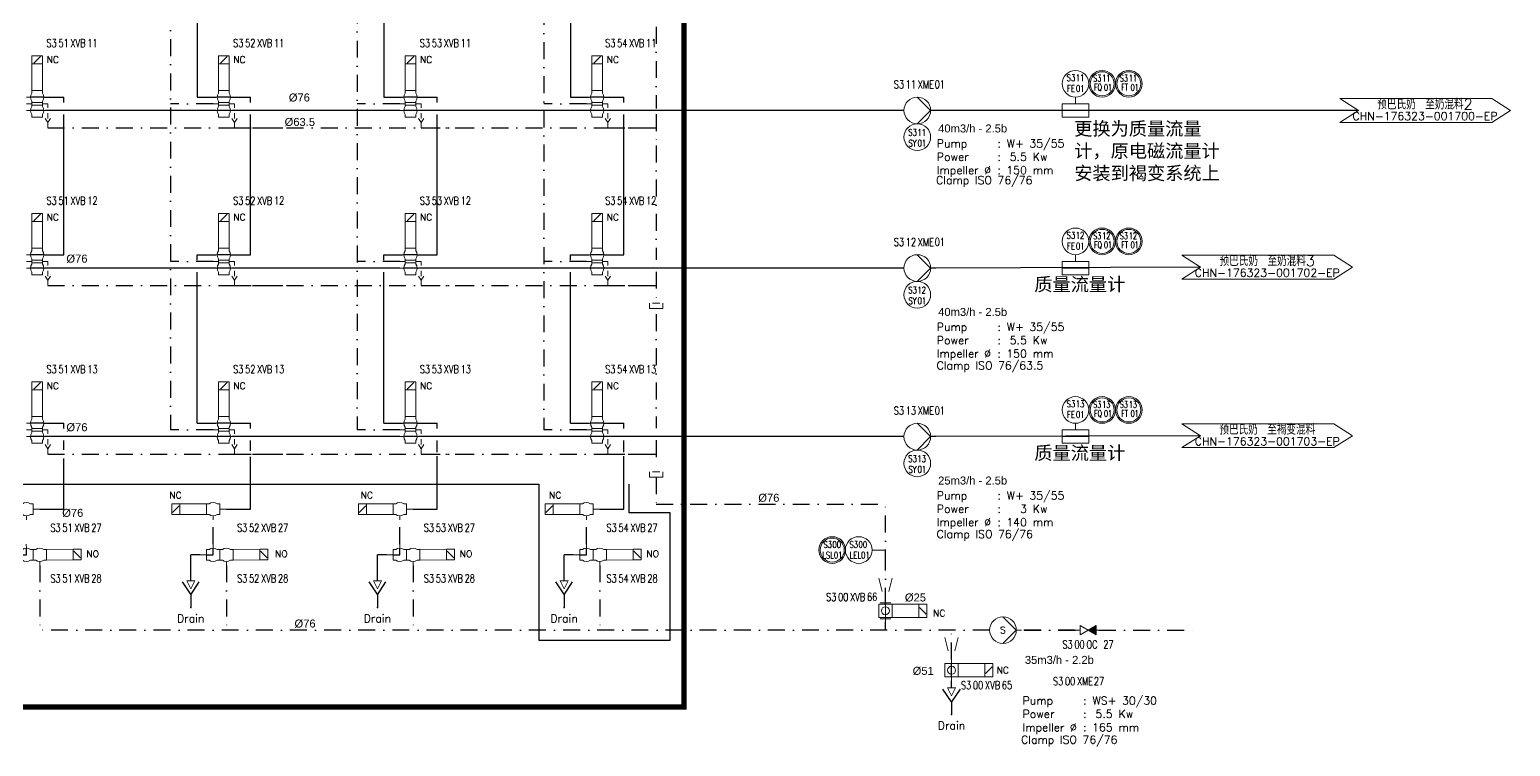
# Model space of a CAD drawing. Header units: inches. Extents: x 10881 to 11901, y 25114 to 26007.
# Drawn here: x 11341 to 11896, y 25114 to 25383 of the extents above; entities that cross this region are included whole.
import ezdxf
from ezdxf.enums import TextEntityAlignment as Align

# ---------------------------------------------------------------- set-up
doc = ezdxf.new("R2010")
doc.units = ezdxf.units.IN
doc.header["$MEASUREMENT"] = 0
doc.linetypes.add('ACAD_ISO02W100', pattern=[15, 12, -3])
doc.linetypes.add('DASHDOT2', pattern=[12.7, 6.35, -3.175, 0, -3.175])
for name, color, linetype, lineweight in [('15 Pipe Drain', 32, 'Continuous', 30), ('19 Pipe Process', 30, 'Continuous', 30), ('31 Equipment', 7, 'Continuous', 9), ('33 Instruments Labels', 7, 'Continuous', 9), ('43 TXT Chinese', 7, 'Continuous', 9), ('61 Revision Cloud', 1, 'Continuous', 9)]:
    doc.layers.add(name, color=color, linetype=linetype, lineweight=lineweight)
for name, color, linetype in [('DIAMETRE', 7, 'Continuous'), ('MATERIEL-DIVERS', 7, 'Continuous'), ('PHASE I', 8, 'Continuous'), ('POMPES', 7, 'Continuous'), ('POMPES-PROCESS', 7, 'Continuous'), ('REPERES', 7, 'Continuous'), ('techn-data', 7, 'Continuous'), ('TEXTES', 7, 'Continuous'), ('TUYAUTERIE-NEP', 4, 'DASHDOT2'), ('TUYAUTERIE-PROCESS', 30, 'Continuous'), ('TXT_FR', 7, 'Continuous'), ('VANNES', 7, 'Continuous')]:
    doc.layers.add(name, color=color, linetype=linetype)
doc.layers.get('REPERES').off()
doc.styles.add('ROMANS', font='ROMANS.SHX')
doc.styles.add('ROMANT', font='romant')
doc.styles.get("Standard").update_dxf_attribs({"font": 'arial.ttf'})
doc.styles.add('USER1', font='TXT.SHX', dxfattribs={"bigfont": 'gbcbig.shx'})

# ---------------------------------------------------------------- blocks, each defined once
blk = doc.blocks.new('APV-PMP-GEN-CENTRI-1')
at = {"layer": '31 Equipment', "ltscale": 38}
for p, q in [((-5, 0), (-7, 0)), ((5, 0), (0, 5)), ((5, 0), (0, -5)), ((5, 0), (7, 0))]:
    blk.add_line(p, q, dxfattribs=at)
blk.add_circle((0, 0), 5, dxfattribs=at)
at = {"layer": '31 Equipment', "style": 'ROMANT', "flags": 8}
blk.add_attdef('I', text='', height=2.5, dxfattribs=at).set_placement((0, 0), align=Align.MIDDLE)
blk = doc.blocks.new('APV-FCE-NRV-GEN-1')
at = {"layer": '31 Equipment'}
h = blk.add_hatch(dxfattribs=at)
h.set_pattern_fill('ANSI31', color=256, scale=0.01, style=0)
h.set_pattern_definition([(45, (0, 0), (-0.02245064, 0.02245064), [])])
h.paths.add_polyline_path([(3, 1.75), (3, -1.75), (0, 0)])
at = {"layer": '31 Equipment', "linetype": 'ACAD_ISO02W100', "ltscale": 38}
for p, q in [((-3, 0), (-5, 0)), ((0, 0), (-3, 1.75)), ((-3, 1.75), (-3, -1.75)), ((0, 0), (-3, -1.75)), ((0, 0), (3, 1.75)), ((0, 0), (3, -1.75)), ((3, 1.75), (3, -1.75)), ((3, 0), (5, 0))]:
    blk.add_line(p, q, dxfattribs=at)
blk = doc.blocks.new('APV-VLV-DSEAT-SDE44-3')
at = {"layer": '31 Equipment', "ltscale": 38}
for p, q in [((1.25, 20.25), (-1.25, 17.75)), ((-2, 7.5), (-2, 6.5)), ((2, 7.5), (2, 6.5)), ((-2.5, 5), (-4, 5)), ((-2, 2.5), (-4, 2.5)), ((-2.5, 0), (-4, 0)), ((2, 2.5), (4, 2.5)), ((2.5, 5), (4, 5)), ((2.5, 0), (4, 0)), ((4, 2.5), (4, 1)), ((-2, -2.5), (-2, -1.5)), ((2, -2.5), (2, -1.5)), ((4, -4.5), (3, -3)), ((4, -1), (4, -3)), ((5, -3), (4, -4.5)), ((4, -4.5), (4, -6.5))]:
    blk.add_line(p, q, dxfattribs=at)
at = {"layer": '31 Equipment', "lineweight": 30}
for p, q in [((2.5, 5), (-2.5, 5)), ((2.5, 0), (-2.5, 0))]:
    blk.add_line(p, q, dxfattribs=at)
at = {"layer": '31 Equipment'}
for p, q in [((-2, 3), (-2, 3.5)), ((-2, 1.5), (-2, 2.5)), ((2, 3), (2, 3.5)), ((2, 1.5), (2, 2.5)), ((-2, -2.5), (2, -2.5))]:
    blk.add_line(p, q, dxfattribs=at)
at = {"layer": '31 Equipment', "ltscale": 38}
for points in [[(-2, 17.5), (2, 17.5), (2, 20.5), (-2, 20.5)], [(-2, 7.5), (2, 7.5), (2, 17.5), (-2, 17.5)], [(-2, 3), (2, 3), (2, 2), (-2, 2)]]:
    blk.add_lwpolyline(points, close=True, dxfattribs=at)
for centre, start, end in [((0, 5), 143.1301, 216.8699), ((0, 5), 323.1301, 36.8699), ((0, 0), 143.1301, 216.8699), ((0, 0), 323.1301, 36.8699)]:
    blk.add_arc(centre, 2.5, start, end, dxfattribs=at)
blk = doc.blocks.new('APV-PMP-GEN-CENTR-1')
at = {"layer": '31 Equipment', "ltscale": 38}
for p, q in [((-5, 0), (-7, 0)), ((5, 0), (0, 5)), ((5, 0), (0, -5)), ((5, 0), (7, 0))]:
    blk.add_line(p, q, dxfattribs=at)
blk.add_circle((0, 0), 5, dxfattribs=at)
blk = doc.blocks.new('APV-INS-M-L-SY')
at = {"layer": '31 Equipment', "color": 7}
blk.add_circle((0, 0), 5, dxfattribs=at)
blk = doc.blocks.new('APV-SIGN-ARW-FLOW-1')
at = {"layer": '31 Equipment'}
for p, q in [((-1.5, -1.5), (-1.5, 1.5)), ((-1.5, 1.5), (1.5, 0)), ((1.5, 0), (-1.5, -1.5))]:
    blk.add_line(p, q, dxfattribs=at)
blk = doc.blocks.new('EGOUT')
at = {"color": 7}
for p, q in [((-3.2, 9.61), (0, 4.81)), ((0, 4.81), (3.2, 9.61)), ((0, 4.81), (0, 0))]:
    blk.add_line(p, q, dxfattribs=at)
at = {"color": 7, "extrusion": (0, -1, 0)}
blk.add_point((0, 0), dxfattribs=at)
at = {"layer": 'POMPES-PROCESS', "style": 'ROMANS'}
blk.add_attdef('EGOUT', text='', height=3, dxfattribs=at).set_placement((0, -4), align=Align.MIDDLE)
blk = doc.blocks.new('APV-FCE-GEN-REDCON-1')
at = {"layer": '31 Equipment', "color": 7}
for p, q in [((-2.5, 2.5), (2.5, 1.25)), ((2.5, 1.25), (2.5, 1.25)), ((2.5, -1.25), (-2.5, -2.5))]:
    blk.add_line(p, q, dxfattribs=at)
blk = doc.blocks.new('TEXT-PUMP_caract_ANGLAIS')
at = {"layer": 'techn-data', "style": 'ROMANS'}
for s, p in [('Pump', (-22, 9)), ('Power', (-22, 4)), ('Kw', (14, 4)), ('Impeller %%C', (-22, -1)), ('mm', (14, -1))]:
    blk.add_text(s, height=3, dxfattribs=at).set_placement(p)
for p in [(2, 9), (2, 4), (2, -1)]:
    blk.add_text(':', height=3, dxfattribs=at).set_placement(p, align=Align.RIGHT)
blk.add_attdef('Type', (4.23, 9), '', height=3, dxfattribs=at)
for tag, p in [('Pui', (11.76, 4)), ('Dia', (11.76, -1))]:
    blk.add_attdef(tag, text='', height=3, dxfattribs=at).set_placement(p, align=Align.RIGHT)
blk = doc.blocks.new('APV-FTG-CONX-SCREWED-1')
at = {"layer": '31 Equipment'}
for p, q in [((0, 2.5), (2, 2.5)), ((0, 1.33), (0, -1.33)), ((2, 2.5), (2, -2.5)), ((0, -1.33), (0, -1.33)), ((2, -2.5), (0, -2.5))]:
    blk.add_line(p, q, dxfattribs=at)
blk = doc.blocks.new('APV-INS-F-L-LS')
at = {"layer": '31 Equipment'}
for radius in [5, 4.5]:
    blk.add_circle((0, 0), radius, dxfattribs=at)
at = {"layer": '33 Instruments Labels', "style": 'ROMANS', "width": 0.8}
blk.add_attdef('LS?', text='', height=3, dxfattribs=at).set_placement((0, 0), align=Align.MIDDLE)
blk = doc.blocks.new('APV-VLV-SSEAT-SW43-41')
at = {"layer": '31 Equipment', "ltscale": 38}
for p, q in [((1.25, 20.25), (-1.25, 17.75)), ((-2, 7.5), (-2, 6.5)), ((2, 7.5), (2, 6.5)), ((-2.5, 0), (-4, 0)), ((-2, 2.5), (-2, 3.5)), ((-2, 2.5), (2, 2.5)), ((-2, 2.5), (-2, 1.5)), ((2, 2.5), (2, 3.5)), ((2, 2.5), (2, 1.5)), ((2.5, 5), (4, 5)), ((-2, -1.5), (-2, -2.5)), ((-2, -2.5), (2, -2.5)), ((0, -2.5), (0, -5)), ((2, -1.5), (2, -2.5))]:
    blk.add_line(p, q, dxfattribs=at)
at = {"layer": '31 Equipment', "lineweight": 30}
for p, q in [((0, 0), (-2.5, 0)), ((0, -2.5), (0, 0))]:
    blk.add_line(p, q, dxfattribs=at)
at = {"layer": '31 Equipment', "ltscale": 38}
for points in [[(-2, 17.5), (2, 17.5), (2, 20.5), (-2, 20.5)], [(-2, 7.5), (2, 7.5), (2, 17.5), (-2, 17.5)]]:
    blk.add_lwpolyline(points, close=True, dxfattribs=at)
for centre, start, end in [((0, 5), 143.1301, 216.8699), ((0, 5), 323.1301, 36.8699), ((0, 0), 143.1301, 216.8699), ((0, 0), 323.1301, 36.8699)]:
    blk.add_arc(centre, 2.5, start, end, dxfattribs=at)
blk = doc.blocks.new('APV-VLV-SSEAT-SW41-3')
at = {"layer": '31 Equipment', "ltscale": 38}
for p, q in [((1.25, 15.25), (-1.25, 12.75)), ((-2, 2.5), (-2, 1.5)), ((2, 2.5), (2, 1.5)), ((2.5, 0), (4, 0)), ((-2, -2.5), (-2, -1.5)), ((2, -2.5), (-2, -2.5)), ((-2, -2.5), (2, -2.5)), ((0, -2.5), (0, -5)), ((2, -2.5), (2, -1.5))]:
    blk.add_line(p, q, dxfattribs=at)
for points in [[(-2, 12.5), (2, 12.5), (2, 15.5), (-2, 15.5)], [(-2, 2.5), (2, 2.5), (2, 12.5), (-2, 12.5)]]:
    blk.add_lwpolyline(points, close=True, dxfattribs=at)
for start, end in [(143.1301, 216.8699), (323.1301, 36.8699)]:
    blk.add_arc((0, 0), 2.5, start, end, dxfattribs=at)
blk = doc.blocks.new('APV-SIGN-ARW-DWG-1')
at = {"layer": '31 Equipment'}
for p, q in [((-32, 4.49), (25, 4.49)), ((-32, 4.49), (-25, 0)), ((-25, 0), (-32, -4.49)), ((25, 4.49), (32, 0)), ((32, 0), (25, -4.49)), ((-32, -4.49), (25, -4.49))]:
    blk.add_line(p, q, dxfattribs=at)
at = {"layer": '31 Equipment', "style": 'ROMANS', "width": 0.8}
for tag, p in [('TEXT1', (0, 0.37)), ('TEXT2', (0, -3.63))]:
    blk.add_attdef(tag, text='', height=3, dxfattribs=at).set_placement(p, align=Align.CENTER)
blk = doc.blocks.new('REPNORM1')
at = {"layer": 'TEXTES', "style": 'ROMANS', "width": 0.75}
for tag, p in [('ZONE', (-9.75, -1.25)), ('SOUSZONE', (-5.25, -1.25)), ('ELEMENT', (-0.75, -1.25)), ('NUM', (5.59, -1.22))]:
    blk.add_attdef(tag, p, '', height=3, dxfattribs=at)
blk = doc.blocks.new('REPINS')
at = {"layer": 'TEXTES', "style": 'ROMANS', "width": 0.75}
for tag, p in [('ZONE', (-3.3, 1)), ('SOUSZONE', (0.1, 1)), ('NUM', (0.2, -3))]:
    blk.add_attdef(tag, p, '', height=2.5, dxfattribs=at)
blk.add_attdef('ELEMENT', text='', height=2.5, dxfattribs=at).set_placement((-0.2, -3), align=Align.RIGHT)
blk = doc.blocks.new('APV-INS-M-L-FE')
at = {"layer": '31 Equipment', "color": 7}
for p, q in [((0, -5), (0, -7.5)), ((-5, -7.5), (-5, -7.5)), ((-5, -7.5), (-5, -12.5)), ((5, -7.5), (-5, -7.5)), ((-5, -10), (5, -10)), ((5, -12.5), (5, -7.5)), ((-5, -12.5), (5, -12.5))]:
    blk.add_line(p, q, dxfattribs=at)
blk.add_circle((0, 0), 5, dxfattribs=at)
at = {"layer": '33 Instruments Labels', "style": 'ROMANS', "width": 0.8, "flags": 8}
blk.add_attdef('FE', text='', height=3, dxfattribs=at).set_placement((0, 0), align=Align.MIDDLE)
blk = doc.blocks.new('APV-INS-F-L-FQ')
at = {"layer": '31 Equipment'}
for radius in [5, 4.5]:
    blk.add_circle((0, 0), radius, dxfattribs=at)
blk = doc.blocks.new('APV-INS-F-L-FT')
at = {"layer": '31 Equipment'}
for radius in [5, 4.5]:
    blk.add_circle((0, 0), radius, dxfattribs=at)
blk = doc.blocks.new('REPINS2')
at = {"layer": 'TEXTES', "style": 'ROMANS', "width": 0.7}
for tag, p in [('ZONE', (-3.35, 0.8)), ('SOUSZONE', (0.05, 0.8)), ('NUM', (0.7, -2.6))]:
    blk.add_attdef(tag, p, '', height=2.5, dxfattribs=at)
blk.add_attdef('ELEMENT', text='', height=2.5, dxfattribs=at).set_placement((-1.56, -2.59), align=Align.CENTER)
blk = doc.blocks.new('APV-INS-M-L-LE1')
at = {"layer": '31 Equipment', "color": 7}
blk.add_line((0, -5), (0, -10), dxfattribs=at)
blk.add_circle((0, 0), 5, dxfattribs=at)
blk = doc.blocks.new('APV-VLV-BFLY-SV-4')
at = {"layer": '31 Equipment', "ltscale": 38}
for p, q in [((1.25, 15.25), (-1.25, 12.75)), ((2.5, 2.5), (-2.5, 2.5)), ((-2.5, 2.5), (-2.5, -2.5)), ((2.5, -2.5), (2.5, 2.5)), ((-2.5, -2.5), (2.5, -2.5))]:
    blk.add_line(p, q, dxfattribs=at)
at = {"layer": '31 Equipment'}
for p, q in [((-4, 0), (-2.5, 0)), ((2.5, 0), (4, 0))]:
    blk.add_line(p, q, dxfattribs=at)
at = {"layer": '31 Equipment', "lineweight": 30}
blk.add_line((-2.5, 0), (2.5, 0), dxfattribs=at)
at = {"layer": '31 Equipment', "ltscale": 38}
for points in [[(-2.5, 12.5), (2.5, 12.5), (2.5, 15.5), (-2.5, 15.5)], [(-2.5, 2.5), (2.5, 2.5), (2.5, 12.5), (-2.5, 12.5)]]:
    blk.add_lwpolyline(points, close=True, dxfattribs=at)
blk.add_circle((0, 0), 1.5, dxfattribs=at)
blk = doc.blocks.new('A$C2A027CBA')
at = {"layer": '31 Equipment', "ltscale": 38}
for p, q in [((0, 6.5), (0, 1.5)), ((5, 6.5), (0, 6.5)), ((2.5, 1.5), (2.5, 8)), ((5, 1.5), (5, 6.5)), ((0, 1.5), (5, 1.5)), ((2.5, 1.5), (2.5, 0)), ((17.75, 2.75), (15.25, 5.25))]:
    blk.add_line(p, q, dxfattribs=at)
at = {"layer": '31 Equipment'}
for p, q in [((4.5, 7), (0.5, 7)), ((0.5, 1), (4.5, 1))]:
    blk.add_line(p, q, dxfattribs=at)
at = {"layer": '31 Equipment', "ltscale": 38}
for points in [[(5, 6.5), (5, 1.5), (15, 1.5), (15, 6.5)], [(15, 6.5), (15, 1.5), (18, 1.5), (18, 6.5)]]:
    blk.add_lwpolyline(points, close=True, dxfattribs=at)
blk.add_circle((2.5, 4), 1.5, dxfattribs=at)

msp = doc.modelspace()

# ---------------------------------------------------------------- linework, layer by layer
at = {"layer": '15 Pipe Drain'}
for p, q in [((11404.49, 25186.26), (11401.13, 25186.25)), ((11401.13, 25176.45), (11401.13, 25186.25)), ((11474.49, 25186.26), (11471.13, 25186.25)), ((11471.13, 25176.45), (11471.13, 25186.25)), ((11544.49, 25186.26), (11541.13, 25186.25)), ((11541.13, 25176.45), (11541.13, 25186.25)), ((11686.39, 25136.31), (11686.39, 25138.95))]:
    msp.add_line(p, q, dxfattribs=at)
at = {"layer": '19 Pipe Process'}
for p, q in [((11344.49, 25203.26), (11353.49, 25203.26)), ((11414.49, 25203.26), (11423.49, 25203.26)), ((11484.49, 25203.26), (11493.49, 25203.26)), ((11554.49, 25203.26), (11563.49, 25203.26))]:
    msp.add_line(p, q, dxfattribs=at)
at = {"layer": '31 Equipment', "ltscale": 38}
msp.add_point((11661.6, 25181.8), dxfattribs=at)
at = {"layer": '61 Revision Cloud', "const_width": 2}
msp.add_lwpolyline([(11586.08, 25433.39), (11586.08, 25129.15), (11234.87, 25129.15), (11233.51, 25590.7), (11233.51, 25590.7)], dxfattribs=at)
at = {"layer": 'PHASE I'}
for points in [[(11192.43, 25212.72), (11531.6, 25212.72)], [(11531.6, 25212.72), (11531.6, 25154.26), (11580.89, 25154.26), (11580.89, 25201.89), (11565.53, 25201.89), (11565.53, 25212.72)]]:
    msp.add_lwpolyline(points, dxfattribs=at)
at = {"layer": 'TUYAUTERIE-NEP'}
for p, q in [((11533.49, 25659.94), (11533.49, 25232.99)), ((11463.49, 25647.68), (11463.49, 25232.99)), ((11393.49, 25635.42), (11393.49, 25232.99)), ((11575.65, 25409.66), (11575.65, 25353.47)), ((11409.49, 25355.24), (11393.49, 25355.24)), ((11479.49, 25355.24), (11463.49, 25355.24)), ((11549.49, 25355.24), (11533.49, 25355.24)), ((11347.49, 25346.24), (11575.65, 25346.24)), ((11417.49, 25346.24), (11435.65, 25346.24)), ((11487.49, 25346.24), (11505.65, 25346.24)), ((11557.49, 25346.24), (11575.65, 25346.24)), ((11575.65, 25351.36), (11575.65, 25339.55)), ((11575.65, 25339.61), (11575.65, 25296.8)), ((11409.49, 25296.18), (11393.49, 25296.18)), ((11479.49, 25296.18), (11463.49, 25296.18)), ((11549.49, 25296.18), (11533.49, 25296.18)), ((11575.65, 25292.3), (11575.65, 25280.48)), ((11347.49, 25287.18), (11575.65, 25287.18)), ((11417.49, 25287.18), (11435.65, 25287.18)), ((11487.49, 25287.18), (11505.65, 25287.18)), ((11557.49, 25287.18), (11575.65, 25287.18)), ((11575.65, 25276.42), (11575.65, 25233.62)), ((11409.49, 25232.99), (11393.49, 25232.99)), ((11479.49, 25232.99), (11463.49, 25232.99)), ((11549.49, 25232.99), (11533.49, 25232.99)), ((11347.49, 25223.99), (11575.65, 25223.99)), ((11417.49, 25223.99), (11435.65, 25223.99)), ((11487.49, 25223.99), (11505.65, 25223.99)), ((11557.49, 25223.99), (11575.65, 25223.99)), ((11575.65, 25229.12), (11575.65, 25217.3)), ((11575.65, 25215.3), (11575.65, 25205.2)), ((11575.65, 25205.2), (11661.6, 25205.2)), ((11661.6, 25181.8), (11661.6, 25205.2)), ((11409.49, 25190.26), (11409.49, 25199.26)), ((11479.49, 25190.26), (11479.49, 25199.26)), ((11549.49, 25190.26), (11549.49, 25199.26)), ((11344.49, 25182.26), (11344.49, 25157.99)), ((11414.49, 25182.26), (11414.49, 25157.99)), ((11484.49, 25182.26), (11484.49, 25157.99)), ((11554.49, 25182.26), (11554.49, 25157.99)), ((11661.6, 25167.51), (11661.6, 25181.8)), ((11700.69, 25157.99), (11344.49, 25157.99)), ((11661.6, 25157.99), (11661.6, 25161.26)), ((11686.39, 25146.95), (11686.39, 25157.99)), ((11732.69, 25157.99), (11712.69, 25157.99)), ((11713.69, 25157.99), (11734.69, 25157.99)), ((11741.69, 25157.99), (11777.5, 25157.99))]:
    msp.add_line(p, q, dxfattribs=at)
at = {"layer": 'TUYAUTERIE-PROCESS'}
for p, q in [((11403.49, 25410.43), (11403.49, 25357.74)), ((11473.49, 25410.43), (11473.49, 25357.74)), ((11543.49, 25410.43), (11543.49, 25357.74)), ((11345.99, 25357.74), (11353.49, 25357.74)), ((11353.49, 25355.74), (11353.49, 25357.74)), ((11403.49, 25357.74), (11410.49, 25357.74)), ((11415.99, 25357.74), (11423.49, 25357.74)), ((11423.49, 25355.74), (11423.49, 25357.74)), ((11473.49, 25357.74), (11480.49, 25357.74)), ((11485.99, 25357.74), (11493.49, 25357.74)), ((11493.49, 25355.74), (11493.49, 25357.74)), ((11543.49, 25357.74), (11550.49, 25357.74)), ((11555.99, 25357.74), (11563.49, 25357.74)), ((11563.49, 25355.74), (11563.49, 25357.74)), ((11410.49, 25352.74), (11346.49, 25352.74)), ((11479.49, 25352.74), (11416.49, 25352.74)), ((11668.56, 25352.74), (11486.49, 25352.74)), ((11838.94, 25352.74), (11678.56, 25352.74)), ((11838.94, 25352.74), (11678.56, 25352.74)), ((11353.49, 25298.68), (11353.49, 25351.23)), ((11423.49, 25298.68), (11423.49, 25351.23)), ((11493.49, 25298.68), (11493.49, 25351.23)), ((11563.49, 25298.68), (11563.49, 25351.23)), ((11345.99, 25298.68), (11353.49, 25298.68)), ((11403.49, 25298.68), (11410.49, 25298.68)), ((11403.49, 25296.68), (11403.49, 25298.68)), ((11415.99, 25298.68), (11423.49, 25298.68)), ((11473.49, 25298.68), (11480.49, 25298.68)), ((11473.49, 25296.68), (11473.49, 25298.68)), ((11485.99, 25298.68), (11493.49, 25298.68)), ((11543.49, 25298.68), (11550.49, 25298.68)), ((11543.49, 25296.68), (11543.49, 25298.68)), ((11555.99, 25298.68), (11563.49, 25298.68)), ((11410.49, 25293.68), (11346.49, 25293.68)), ((11403.49, 25235.49), (11403.49, 25292.17)), ((11479.49, 25293.68), (11416.49, 25293.68)), ((11473.49, 25235.49), (11473.49, 25292.17)), ((11668.56, 25293.68), (11486.49, 25293.68)), ((11543.49, 25235.49), (11543.49, 25292.17)), ((11779.8, 25294.04), (11678.56, 25293.68)), ((11345.99, 25235.49), (11353.49, 25235.49)), ((11353.49, 25233.49), (11353.49, 25235.49)), ((11403.49, 25235.49), (11410.49, 25235.49)), ((11415.99, 25235.49), (11423.49, 25235.49)), ((11423.49, 25233.49), (11423.49, 25235.49)), ((11473.49, 25235.49), (11480.49, 25235.49)), ((11485.99, 25235.49), (11493.49, 25235.49)), ((11493.49, 25233.49), (11493.49, 25235.49)), ((11543.49, 25235.49), (11550.49, 25235.49)), ((11555.99, 25235.49), (11563.49, 25235.49)), ((11563.49, 25233.49), (11563.49, 25235.49)), ((11410.49, 25230.49), (11346.49, 25230.49)), ((11479.49, 25230.49), (11416.49, 25230.49)), ((11668.56, 25230.49), (11486.49, 25230.49)), ((11779.8, 25230.86), (11678.56, 25230.49)), ((11353.49, 25225.55), (11353.49, 25228.99)), ((11423.49, 25225.15), (11423.49, 25228.99)), ((11493.49, 25224.72), (11493.49, 25228.99)), ((11563.49, 25224.72), (11563.49, 25228.99)), ((11353.49, 25203.26), (11353.49, 25222.36)), ((11423.49, 25203.26), (11423.49, 25222.87)), ((11493.49, 25203.26), (11493.49, 25223.13)), ((11563.49, 25203.26), (11563.49, 25223.15))]:
    msp.add_line(p, q, dxfattribs=at)

# ---------------------------------------------------------------- block references
at = {"xscale": -1, "rotation": 270}
msp.add_blockref('APV-VLV-BFLY-SV-4', (11686.39, 25142.95), dxfattribs=at)
at = {"layer": '19 Pipe Process'}
msp.add_blockref('A$C2A027CBA', (11659.1, 25161.26), dxfattribs=at)
at = {"layer": '31 Equipment', "xscale": -1, "rotation": 90}
for p in [(11661.6, 25175.02), (11686.39, 25152.71)]:
    msp.add_blockref('APV-FCE-GEN-REDCON-1', p, dxfattribs=at)
at = {"layer": '33 Instruments Labels'}
for name, p in [('APV-INS-M-L-FE', (11732.87, 25362.74)), ('APV-INS-F-L-FQ', (11742.87, 25362.74)), ('APV-INS-F-L-FT', (11752.87, 25362.74)), ('APV-INS-M-L-FE', (11732.87, 25303.68)), ('APV-INS-F-L-FQ', (11742.87, 25303.68)), ('APV-INS-F-L-FT', (11752.87, 25303.68)), ('APV-INS-M-L-FE', (11732.87, 25240.49)), ('APV-INS-F-L-FQ', (11742.87, 25240.49)), ('APV-INS-F-L-FT', (11752.87, 25240.49))]:
    msp.add_blockref(name, p, dxfattribs=at)
at = {"layer": '33 Instruments Labels', "rotation": 89.99999999999999}
msp.add_blockref('APV-INS-M-L-LE1', (11651.6, 25188.01), dxfattribs=at)
at = {"layer": 'MATERIEL-DIVERS'}
ref = msp.add_blockref('APV-SIGN-ARW-DWG-1', (11863.94, 25352.74), dxfattribs=at)
ref.add_attrib('TEXT1', '预巴氏奶 至奶混料2', dxfattribs={"layer": '31 Equipment', "height": 4, "style": 'USER1'}).set_placement((11863.94, 25353.11), align=Align.CENTER)
ref.add_attrib('TEXT2', 'CHN-176323-001700-EP', dxfattribs={"layer": '31 Equipment', "height": 3, "style": 'USER1'}).set_placement((11863.94, 25349.11), align=Align.CENTER)
ref = msp.add_blockref('APV-SIGN-ARW-DWG-1', (11804.8, 25294.04), dxfattribs=at)
ref.add_attrib('TEXT1', '预巴氏奶 至奶混料3', dxfattribs={"layer": '31 Equipment', "height": 4, "style": 'USER1'}).set_placement((11804.8, 25294.41), align=Align.CENTER)
ref.add_attrib('TEXT2', 'CHN-176323-001702-EP', dxfattribs={"layer": '31 Equipment', "height": 3, "style": 'USER1'}).set_placement((11804.8, 25290.41), align=Align.CENTER)
ref = msp.add_blockref('APV-SIGN-ARW-DWG-1', (11804.8, 25230.86), dxfattribs=at)
ref.add_attrib('TEXT1', '预巴氏奶 至褐变混料', dxfattribs={"layer": '31 Equipment', "height": 4, "style": 'USER1'}).set_placement((11804.8, 25231.23), align=Align.CENTER)
ref.add_attrib('TEXT2', 'CHN-176323-001703-EP', dxfattribs={"layer": '31 Equipment', "height": 3, "style": 'USER1'}).set_placement((11804.8, 25227.23), align=Align.CENTER)
for name, p in [('APV-INS-F-L-LS', (11641.67, 25188.01)), ('APV-FCE-NRV-GEN-1', (11737.69, 25157.99))]:
    msp.add_blockref(name, p, dxfattribs=at)
for p in [(11401.13, 25166.45), (11471.13, 25166.45), (11541.13, 25166.45)]:
    msp.add_blockref('EGOUT', p, dxfattribs=at).add_auto_attribs({'EGOUT': 'Drain'})
at = {"layer": 'MATERIEL-DIVERS', "rotation": 269.9999999999999}
for p in [(11401.13, 25174.95), (11471.13, 25174.95), (11541.13, 25174.95)]:
    msp.add_blockref('APV-SIGN-ARW-FLOW-1', p, dxfattribs=at)
at = {"layer": 'MATERIEL-DIVERS'}
ref = msp.add_blockref('EGOUT', (11686.39, 25126.31), dxfattribs=dict(at, xscale=-1))
ref.add_attrib('EGOUT', 'Drain', dxfattribs={"layer": 'POMPES-PROCESS', "height": 3, "style": 'ROMANS'}).set_placement((11686.39, 25122.31), align=Align.MIDDLE)
at = {"layer": 'MATERIEL-DIVERS', "xscale": -1, "rotation": 90}
msp.add_blockref('APV-SIGN-ARW-FLOW-1', (11686.39, 25134.81), dxfattribs=at)
at = {"layer": 'POMPES', "rotation": 0.000152039495457}
for p in [(11673.56, 25352.74), (11673.56, 25293.68), (11673.56, 25230.49)]:
    msp.add_blockref('APV-PMP-GEN-CENTR-1', p, dxfattribs=at)
at = {"layer": 'POMPES-PROCESS'}
msp.add_blockref('APV-PMP-GEN-CENTRI-1', (11705.69, 25157.99), dxfattribs=at).add_auto_attribs({'I': 'S'})
at = {"layer": 'REPERES'}
for name, p, values in [('REPNORM1', (11356.77, 25377.73), {'ZONE': 'S3', 'SOUSZONE': '51', 'ELEMENT': 'XVB', 'NUM': '11'}), ('REPNORM1', (11426.77, 25377.73), {'ZONE': 'S3', 'SOUSZONE': '52', 'ELEMENT': 'XVB', 'NUM': '11'}), ('REPNORM1', (11496.77, 25377.73), {'ZONE': 'S3', 'SOUSZONE': '53', 'ELEMENT': 'XVB', 'NUM': '11'}), ('REPNORM1', (11566.27, 25377.73), {'ZONE': 'S3', 'SOUSZONE': '54', 'ELEMENT': 'XVB', 'NUM': '11'}), ('REPNORM1', (11674.49, 25362.24), {'ZONE': 'S3', 'SOUSZONE': '11', 'ELEMENT': 'XME', 'NUM': '01'}), ('REPINS', (11732.87, 25362.74), {'ZONE': 'S3', 'SOUSZONE': '11', 'ELEMENT': 'FE', 'NUM': '01'}), ('REPINS2', (11742.87, 25362.74), {'ZONE': 'S3', 'SOUSZONE': '11', 'NUM': '01', 'ELEMENT': 'FQ'}), ('REPINS2', (11752.87, 25362.74), {'ZONE': 'S3', 'SOUSZONE': '11', 'NUM': '01', 'ELEMENT': 'FT'}), ('REPINS', (11673.49, 25342.24), {'ZONE': 'S3', 'SOUSZONE': '11', 'ELEMENT': 'SY', 'NUM': '01'}), ('REPNORM1', (11356.77, 25318.67), {'ZONE': 'S3', 'SOUSZONE': '51', 'ELEMENT': 'XVB', 'NUM': '12'}), ('REPNORM1', (11426.77, 25318.67), {'ZONE': 'S3', 'SOUSZONE': '52', 'ELEMENT': 'XVB', 'NUM': '12'}), ('REPNORM1', (11496.77, 25318.67), {'ZONE': 'S3', 'SOUSZONE': '53', 'ELEMENT': 'XVB', 'NUM': '12'}), ('REPNORM1', (11566.27, 25318.67), {'ZONE': 'S3', 'SOUSZONE': '54', 'ELEMENT': 'XVB', 'NUM': '12'}), ('REPNORM1', (11674.49, 25303.18), {'ZONE': 'S3', 'SOUSZONE': '12', 'ELEMENT': 'XME', 'NUM': '01'}), ('REPINS', (11732.87, 25303.68), {'ZONE': 'S3', 'SOUSZONE': '12', 'ELEMENT': 'FE', 'NUM': '01'}), ('REPINS2', (11742.87, 25303.68), {'ZONE': 'S3', 'SOUSZONE': '12', 'NUM': '01', 'ELEMENT': 'FQ'}), ('REPINS2', (11752.87, 25303.68), {'ZONE': 'S3', 'SOUSZONE': '12', 'NUM': '01', 'ELEMENT': 'FT'}), ('REPINS', (11673.49, 25283.18), {'ZONE': 'S3', 'SOUSZONE': '12', 'ELEMENT': 'SY', 'NUM': '01'}), ('REPNORM1', (11356.77, 25255.49), {'ZONE': 'S3', 'SOUSZONE': '51', 'ELEMENT': 'XVB', 'NUM': '13'}), ('REPNORM1', (11426.77, 25255.49), {'ZONE': 'S3', 'SOUSZONE': '52', 'ELEMENT': 'XVB', 'NUM': '13'}), ('REPNORM1', (11496.77, 25255.49), {'ZONE': 'S3', 'SOUSZONE': '53', 'ELEMENT': 'XVB', 'NUM': '13'}), ('REPNORM1', (11566.27, 25255.49), {'ZONE': 'S3', 'SOUSZONE': '54', 'ELEMENT': 'XVB', 'NUM': '13'}), ('REPNORM1', (11674.49, 25239.99), {'ZONE': 'S3', 'SOUSZONE': '13', 'ELEMENT': 'XME', 'NUM': '01'}), ('REPINS', (11732.87, 25240.49), {'ZONE': 'S3', 'SOUSZONE': '13', 'ELEMENT': 'FE', 'NUM': '01'}), ('REPINS2', (11742.87, 25240.49), {'ZONE': 'S3', 'SOUSZONE': '13', 'NUM': '01', 'ELEMENT': 'FQ'}), ('REPINS2', (11752.87, 25240.49), {'ZONE': 'S3', 'SOUSZONE': '13', 'NUM': '01', 'ELEMENT': 'FT'}), ('REPINS', (11673.49, 25219.99), {'ZONE': 'S3', 'SOUSZONE': '13', 'ELEMENT': 'SY', 'NUM': '01'}), ('REPNORM1', (11358.25, 25196.09), {'ZONE': 'S3', 'SOUSZONE': '51', 'ELEMENT': 'XVB', 'NUM': '27'}), ('REPNORM1', (11428.25, 25196.09), {'ZONE': 'S3', 'SOUSZONE': '52', 'ELEMENT': 'XVB', 'NUM': '27'}), ('REPNORM1', (11498.25, 25196.09), {'ZONE': 'S3', 'SOUSZONE': '53', 'ELEMENT': 'XVB', 'NUM': '27'}), ('REPNORM1', (11566.75, 25196.09), {'ZONE': 'S3', 'SOUSZONE': '54', 'ELEMENT': 'XVB', 'NUM': '27'}), ('REPNORM1', (11358.25, 25177.09), {'ZONE': 'S3', 'SOUSZONE': '51', 'ELEMENT': 'XVB', 'NUM': '28'}), ('REPNORM1', (11428.25, 25177.09), {'ZONE': 'S3', 'SOUSZONE': '52', 'ELEMENT': 'XVB', 'NUM': '28'}), ('REPNORM1', (11498.25, 25177.09), {'ZONE': 'S3', 'SOUSZONE': '53', 'ELEMENT': 'XVB', 'NUM': '28'}), ('REPNORM1', (11566.75, 25177.09), {'ZONE': 'S3', 'SOUSZONE': '54', 'ELEMENT': 'XVB', 'NUM': '28'}), ('REPNORM1', (11649.11, 25170.15), {'ZONE': 'S3', 'SOUSZONE': '00', 'ELEMENT': 'XVB', 'NUM': '66'}), ('REPNORM1', (11737.72, 25152.35), {'ZONE': 'S3', 'SOUSZONE': '00', 'ELEMENT': 'OC', 'NUM': '27'}), ('REPNORM1', (11699.68, 25137.09), {'ZONE': 'S3', 'SOUSZONE': '00', 'ELEMENT': 'XVB', 'NUM': '65'}), ('REPNORM1', (11734.18, 25138.59), {'ZONE': 'S3', 'SOUSZONE': '00', 'ELEMENT': 'XME', 'NUM': '27'})]:
    msp.add_blockref(name, p, dxfattribs=at).add_auto_attribs(values)
ref = msp.add_blockref('REPINS', (11641.64, 25187.81), dxfattribs=at)
ref.add_attrib('ZONE', 'S3', (11638.34, 25188.81), dxfattribs={"layer": 'TEXTES', "height": 2.5, "style": 'ROMANS', "width": 0.75})
ref.add_attrib('SOUSZONE', '00', (11641.74, 25188.81), dxfattribs={"layer": 'TEXTES', "height": 2.5, "style": 'ROMANS', "width": 0.75})
ref.add_attrib('ELEMENT', 'LSL', dxfattribs={"layer": 'TEXTES', "height": 2.5, "style": 'ROMANS', "width": 0.75}).set_placement((11642.27, 25184.81), align=Align.RIGHT)
ref.add_attrib('NUM', '01', (11642.27, 25184.81), dxfattribs={"layer": 'TEXTES', "height": 2.5, "style": 'ROMANS', "width": 0.75})
ref = msp.add_blockref('REPINS', (11651.43, 25187.81), dxfattribs=at)
ref.add_attrib('ZONE', 'S3', (11648.13, 25188.81), dxfattribs={"layer": 'TEXTES', "height": 2.5, "style": 'ROMANS', "width": 0.75})
ref.add_attrib('SOUSZONE', '00', (11651.53, 25188.81), dxfattribs={"layer": 'TEXTES', "height": 2.5, "style": 'ROMANS', "width": 0.75})
ref.add_attrib('ELEMENT', 'LEL', dxfattribs={"layer": 'TEXTES', "height": 2.5, "style": 'ROMANS', "width": 0.75}).set_placement((11652.5, 25184.81), align=Align.RIGHT)
ref.add_attrib('NUM', '01', (11652.5, 25184.81), dxfattribs={"layer": 'TEXTES', "height": 2.5, "style": 'ROMANS', "width": 0.75})
at = {"layer": 'TUYAUTERIE-NEP', "rotation": 270}
for p in [(11575.65, 25280.48), (11575.65, 25217.3)]:
    msp.add_blockref('APV-FTG-CONX-SCREWED-1', p, dxfattribs=at)
at = {"layer": 'TUYAUTERIE-PROCESS'}
for p, values in [((11702.88, 25329.86), {'Dia': '150', 'Pui': '5.5', 'Type': 'W+ 35/55'}), ((11702.88, 25261.1), {'Dia': '150', 'Pui': '5.5', 'Type': 'W+ 35/55'}), ((11702.88, 25197.92), {'Dia': '140', 'Pui': '3', 'Type': 'W+ 35/55'}), ((11735.04, 25121.06), {'Dia': '165', 'Pui': '5.5', 'Type': 'WS+ 30/30'})]:
    msp.add_blockref('TEXT-PUMP_caract_ANGLAIS', p, dxfattribs=at).add_auto_attribs(values)
at = {"layer": 'VANNES'}
for name, p in [('APV-VLV-DSEAT-SDE44-3', (11343.49, 25352.74)), ('APV-VLV-DSEAT-SDE44-3', (11413.49, 25352.74)), ('APV-VLV-DSEAT-SDE44-3', (11483.49, 25352.74)), ('APV-VLV-DSEAT-SDE44-3', (11553.49, 25352.74)), ('APV-INS-M-L-SY', (11673.56, 25342.74)), ('APV-VLV-DSEAT-SDE44-3', (11343.49, 25293.68)), ('APV-VLV-DSEAT-SDE44-3', (11413.49, 25293.68)), ('APV-VLV-DSEAT-SDE44-3', (11483.49, 25293.68)), ('APV-VLV-DSEAT-SDE44-3', (11553.49, 25293.68)), ('APV-INS-M-L-SY', (11673.56, 25283.68)), ('APV-VLV-DSEAT-SDE44-3', (11343.49, 25230.49)), ('APV-VLV-DSEAT-SDE44-3', (11413.49, 25230.49)), ('APV-VLV-DSEAT-SDE44-3', (11483.49, 25230.49)), ('APV-VLV-DSEAT-SDE44-3', (11553.49, 25230.49)), ('APV-INS-M-L-SY', (11673.56, 25220.49))]:
    msp.add_blockref(name, p, dxfattribs=at)
at = {"layer": 'VANNES', "xscale": -1, "rotation": 90}
for p in [(11339.49, 25203.26), (11409.49, 25203.26), (11479.49, 25203.26), (11549.49, 25203.26)]:
    msp.add_blockref('APV-VLV-SSEAT-SW41-3', p, dxfattribs=at)
at = {"layer": 'VANNES', "rotation": 270.0317343014626}
for p in [(11339.49, 25186.26), (11409.49, 25186.26), (11479.49, 25186.26), (11549.49, 25186.26)]:
    msp.add_blockref('APV-VLV-SSEAT-SW43-41', p, dxfattribs=at)

# ---------------------------------------------------------------- texts
at = {"layer": '43 TXT Chinese', "char_height": 5, "attachment_point": 1}
for s, insert, width in [('{\\fKaiTi|b0|i0|c134|p49;更换为质量流量计，原电磁流量计安装到褐变系统上}', (11732.42, 25348.41), 57.8183), ('{\\fKaiTi|b0|i0|c134|p49;质量流量计}', (11717.44, 25290.08), 36.4455), ('{\\fKaiTi|b0|i0|c134|p49;质量流量计}', (11717.44, 25226.9), 36.4455)]:
    msp.add_mtext(s, dxfattribs=dict(at, insert=insert, width=width))
at = {"layer": 'DIAMETRE'}
for s, p in [('%%C76', (11437.9, 25356.09)), ('%%C63.5', (11436.33, 25346.93)), ('40m3/h - 2.5b', (11681.39, 25344.49)), ('%%C76', (11354.51, 25295.71)), ('40m3/h - 2.5b', (11681.39, 25275.73)), ('%%C76', (11354.51, 25232.53)), ('25m3/h - 2.5b', (11681.39, 25212.55)), ('%%C76', (11613.94, 25206.09)), ('%%C76', (11352.94, 25200.44)), ('%%C25', (11668.91, 25168.72)), ('%%C76', (11440.04, 25158.95)), ('35m3/h - 2.2b', (11713.9, 25145.33)), ('%%C51', (11671.82, 25141.23))]:
    msp.add_text(s, height=3, dxfattribs=at).set_placement(p)
at = {"layer": 'techn-data', "style": 'ROMANS'}
for s, p in [('NC', (11349.38, 25371.77)), ('NC', (11419.38, 25371.77)), ('NC', (11489.38, 25371.77)), ('NC', (11559.38, 25371.77)), ('NC', (11349.38, 25312.71)), ('NC', (11419.38, 25312.71)), ('NC', (11489.38, 25312.71)), ('NC', (11559.38, 25312.71)), ('NC', (11349.38, 25249.53)), ('NC', (11419.38, 25249.53)), ('NC', (11489.38, 25249.53)), ('NC', (11559.38, 25249.53)), ('NC', (11395.43, 25208.55)), ('NC', (11467.15, 25208.55)), ('NC', (11537.8, 25208.55)), ('NO', (11364.37, 25186.58)), ('NO', (11435.09, 25186.58)), ('NO', (11504.37, 25186.58)), ('NO', (11574.37, 25186.62)), ('NC', (11681.8, 25164.35)), ('NC', (11705.58, 25142.96))]:
    msp.add_text(s, height=2.5, dxfattribs=at).set_placement(p, align=Align.MIDDLE_CENTER)
at = {"layer": 'TXT_FR', "style": 'ROMANS'}
for s, p in [('Clamp ISO 76/76', (11680.6, 25325.11)), ('Clamp ISO 76/63.5', (11680.81, 25255.65)), ('Clamp ISO 76/76', (11680.81, 25192.47)), ('Clamp ISO 76/76', (11712.48, 25115.43))]:
    msp.add_text(s, height=3, dxfattribs=at).set_placement(p)

doc.saveas('drawing.dxf')
